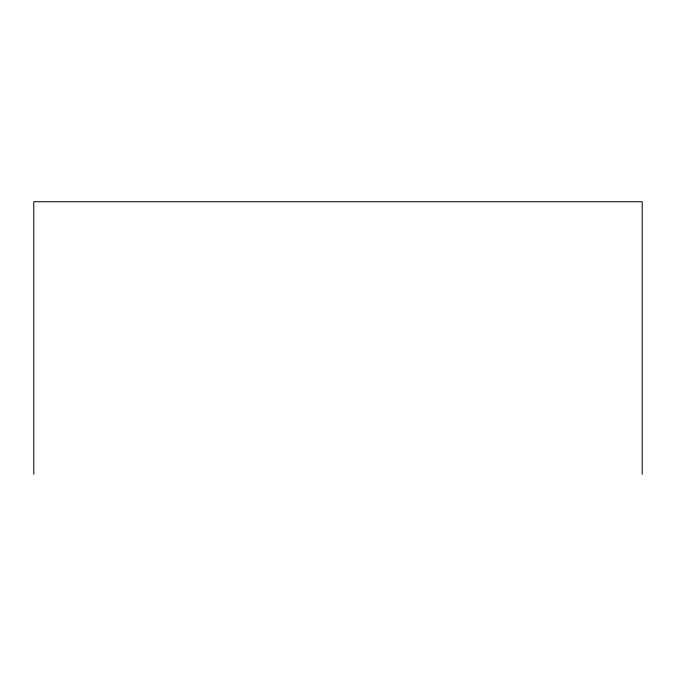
<?xml version="1.0" encoding="UTF-8"?>
<svg xmlns="http://www.w3.org/2000/svg" width="676" height="676" viewBox="0 0 676 676"><rect width="100%" height="100%" fill="white"/><g stroke="black" fill="none" stroke-linecap="round" stroke-linejoin="round"><path stroke-width="1.01" d="M642.2 474.265L642.2 201.735L33.8 201.735L33.8 474.265"/></g></svg>
